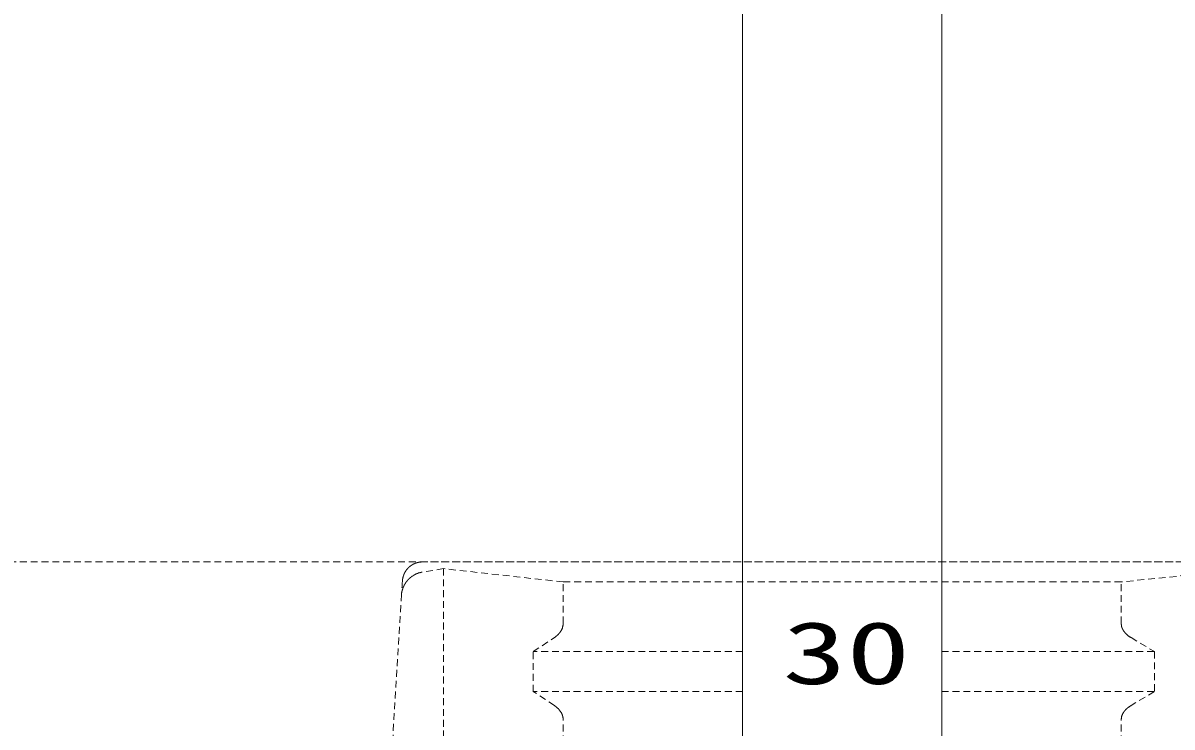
# Model space of a CAD drawing. Units: millimetres, scale not verified. Extents: x -12715 to 12220, y -3398 to 4210.
# Drawn here: x -3417.31 to -3388.49, y 3080.83 to 3098.49 of the extents above; entities that cross this region are included whole.
import ezdxf
from ezdxf.enums import TextEntityAlignment as Align

# ---------------------------------------------------------------- set-up
doc = ezdxf.new("R2010")
doc.units = ezdxf.units.MM
doc.header["$LTSCALE"] = 5.7
doc.linetypes.add('DASHED1', pattern=[1.8, 1.2, -0.6])
for name, color, linetype, lineweight in [('0-1_デッキ', 7, 'Continuous', 9), ('0-4_一般', 4, 'DASHED1', 9), ('0-5_根太', 4, 'Continuous', 9), ('0-A_WQCS', 7, 'Continuous', 9)]:
    doc.layers.add(name, color=color, linetype=linetype, lineweight=lineweight)
doc.styles.add('ＭＳ ゴシック', font='')
doc.styles.get('ＭＳ ゴシック').set_extended_font_data('MS Gothic')

# ---------------------------------------------------------------- blocks, each defined once
blk = doc.blocks.new('グループ-277-1')
at = {"layer": '0-5_根太', "linetype": 'DASHED1'}
blk.add_line((-148038.6, 6598.7), (-126754.2, 6598.7), dxfattribs=at)
blk = doc.blocks.new('グループ-381-1')
at = {"layer": '0-4_一般'}
for p, q in [((1167.3, 442.2), (1167.4, 442.1)), ((1168.1, 442.1), (1168.2, 442.1)), ((1169.5, 441.9), (1169.7, 441.9)), ((1170.7, 441.7), (1170.7, 441.7)), ((1172.6, 441.1), (1172.8, 441.1)), ((1173.7, 440.8), (1173.7, 440.8)), ((1174.5, 440.4), (1174.5, 440.4)), ((1175.3, 440.1), (1175.3, 440.1)), ((1176.1, 439.7), (1176.1, 439.7)), ((1176.8, 439.4), (1176.8, 439.4)), ((1177.6, 438.9), (1177.6, 438.9)), ((1178.3, 438.5), (1178.3, 438.5)), ((1181, 441.3), (1181, 441.3)), ((1181.8, 441.2), (1181.8, 441.2)), ((1182.6, 441.1), (1182.6, 441.1)), ((1187.3, 439.8), (1187.3, 439.8)), ((1188.1, 439.5), (1188.1, 439.5)), ((1188.8, 439.1), (1188.8, 439.1)), ((1179.6, 437.6), (1179.7, 437.6)), ((1180.4, 437), (1180.5, 437)), ((1181.3, 436.3), (1181.3, 436.3)), ((1182.1, 435.6), (1182.1, 435.6)), ((1182.9, 434.8), (1182.9, 434.8)), ((1183.7, 434), (1183.7, 434)), ((1185.1, 432.3), (1185.1, 432.3)), ((1186.2, 430.7), (1186.2, 430.7)), ((1186.8, 429.8), (1186.8, 429.8)), ((1187.3, 428.8), (1187.3, 428.8)), ((1187.8, 427.8), (1187.8, 427.8)), ((1188.3, 426.8), (1188.3, 426.7)), ((1193.6, 435.9), (1193.6, 435.9)), ((1194.2, 435.3), (1194.2, 435.3)), ((1194.7, 434.7), (1194.7, 434.7)), ((1195.3, 434), (1195.3, 434)), ((1198.1, 429.7), (1198.1, 429.7)), ((1198.5, 428.9), (1198.5, 428.9)), ((1198.8, 428.1), (1198.8, 428.1)), ((1199, 427.3), (1199, 427.3)), ((1188.6, 425.8), (1188.6, 425.8)), ((1189.2, 424), (1189.2, 424)), ((1189.5, 423), (1189.5, 422.9)), ((1189.7, 422), (1189.7, 421.9)), ((1193.3, 400), (1189.7, 421.9)), ((1200, 422.3), (1200, 422.3)), ((1200, 421.3), (1200, 421.3)), ((1200, 421.3), (1200, 421.3)), ((1200, -418.8), (1200, 421.3)), ((1193.3, 400), (-1193.3, 400)), ((1180, 280), (1193.3, 400)), ((1070, 100), (1070, 310)), ((1110, 100), (1110, 310)), ((1008.3, 280), (1041.7, 280)), ((1138.3, 280), (1180, 280)), ((1180, -280), (1180, 280)), ((1041.7, 100), (1138.3, 100)), ((1138.3, -100), (1041.7, -100)), ((1070, -100), (1070, -313.3)), ((1110, -100), (1110, -313.3)), ((1008.3, -280), (1041.7, -280)), ((1138.3, -280), (1180, -280)), ((1194.2, -421.6), (1180, -280))]:
    blk.add_line(p, q, dxfattribs=at)
for points in [[(1055.9, 288.8), (1070, 310), (1110, 310), (1124.1, 288.8)], [(1049.7, 282.5), (1050, 282.7), (1050.2, 282.8), (1050.4, 283), (1050.7, 283.2), (1050.9, 283.3), (1051.1, 283.5), (1051.3, 283.7), (1051.5, 283.9), (1051.8, 284.1), (1052, 284.2), (1052.2, 284.4), (1052.4, 284.6), (1052.6, 284.8), (1052.8, 285), (1053, 285.2), (1053.2, 285.4), (1053.4, 285.6), (1053.6, 285.9), (1053.8, 286.1), (1054, 286.3), (1054.1, 286.5), (1054.3, 286.7), (1054.5, 286.9), (1054.7, 287.2), (1054.9, 287.4), (1055, 287.6), (1055.2, 287.8), (1055.4, 288.1), (1055.5, 288.3), (1055.7, 288.5), (1055.9, 288.8)], [(1124.1, 288.8), (1124.3, 288.5), (1124.5, 288.3), (1124.6, 288.1), (1124.8, 287.8), (1125, 287.6), (1125.1, 287.4), (1125.3, 287.2), (1125.4, 287), (1125.6, 286.8), (1125.8, 286.6), (1125.9, 286.4), (1126.1, 286.2), (1126.2, 286.1), (1126.4, 285.9), (1126.5, 285.7), (1126.7, 285.6), (1126.8, 285.4), (1127, 285.3), (1127.1, 285.1), (1127.3, 285), (1127.4, 284.8), (1127.5, 284.7), (1127.7, 284.6), (1127.8, 284.5), (1127.9, 284.3), (1128.1, 284.2), (1128.2, 284.1), (1128.3, 284), (1128.4, 283.9), (1128.6, 283.8), (1128.7, 283.7), (1128.8, 283.6), (1129, 283.4), (1129.1, 283.3), (1129.2, 283.2), (1129.4, 283.1), (1129.5, 283), (1129.6, 282.9), (1129.8, 282.9)], [(1041.7, 280), (1041.9, 280), (1042, 280), (1042.1, 280), (1042.3, 280), (1042.5, 280), (1042.6, 280), (1042.8, 280.1), (1043, 280.1), (1043.1, 280.1), (1043.3, 280.1), (1043.5, 280.1), (1043.7, 280.1), (1043.9, 280.2), (1044.1, 280.2), (1044.3, 280.2), (1044.5, 280.3), (1044.7, 280.3), (1044.9, 280.4), (1045.1, 280.4), (1045.3, 280.5), (1045.5, 280.5), (1045.7, 280.6), (1046, 280.7), (1046.2, 280.8), (1046.4, 280.8), (1046.6, 280.9), (1046.9, 281), (1047.1, 281.1), (1047.4, 281.2), (1047.6, 281.3), (1047.9, 281.4), (1048.1, 281.6), (1048.3, 281.7), (1048.6, 281.8), (1048.8, 282), (1049, 282.1), (1049.3, 282.2), (1049.5, 282.4), (1049.7, 282.5)], [(1129.8, 282.9), (1129.9, 282.8), (1130, 282.7), (1130.2, 282.6), (1130.3, 282.5), (1130.5, 282.4), (1130.6, 282.3), (1130.8, 282.2), (1130.9, 282.1), (1131.1, 282), (1131.3, 281.9), (1131.5, 281.8), (1131.6, 281.7), (1131.8, 281.6), (1132, 281.5), (1132.2, 281.4), (1132.4, 281.3), (1132.6, 281.2), (1132.8, 281.1), (1133, 281.1), (1133.2, 281), (1133.4, 280.9), (1133.6, 280.8), (1133.8, 280.7), (1134.1, 280.7), (1134.3, 280.6), (1134.6, 280.5), (1134.8, 280.5), (1135.1, 280.4), (1135.3, 280.3), (1135.6, 280.3), (1135.8, 280.2), (1136.1, 280.2), (1136.3, 280.2), (1136.6, 280.1), (1136.8, 280.1), (1137.1, 280.1), (1137.3, 280), (1137.5, 280), (1137.8, 280)], [(1137.8, 280), (1138, 280), (1138.3, 280)], [(1042.2, -280), (1042, -280), (1041.7, -280)], [(1050.2, -283.2), (1050.1, -283.1), (1050, -283), (1049.8, -282.9), (1049.7, -282.8), (1049.5, -282.7), (1049.4, -282.5), (1049.2, -282.4), (1049.1, -282.3), (1048.9, -282.2), (1048.7, -282.1), (1048.6, -282), (1048.4, -281.9), (1048.2, -281.8), (1048, -281.7), (1047.8, -281.6), (1047.6, -281.5), (1047.5, -281.4), (1047.3, -281.3), (1047, -281.2), (1046.8, -281.1), (1046.6, -281), (1046.4, -280.9), (1046.2, -280.8), (1045.9, -280.7), (1045.7, -280.7), (1045.5, -280.6), (1045.2, -280.5), (1045, -280.4), (1044.7, -280.4), (1044.5, -280.3), (1044.2, -280.3), (1043.9, -280.2), (1043.7, -280.2), (1043.4, -280.1), (1043.2, -280.1), (1043, -280.1), (1042.7, -280), (1042.5, -280), (1042.2, -280)], [(1055.9, -289.8), (1055.7, -289.5), (1055.5, -289.2), (1055.4, -289), (1055.2, -288.7), (1055, -288.5), (1054.9, -288.2), (1054.7, -288), (1054.6, -287.8), (1054.4, -287.6), (1054.3, -287.3), (1054.1, -287.1), (1053.9, -286.9), (1053.8, -286.7), (1053.6, -286.6), (1053.5, -286.4), (1053.3, -286.2), (1053.2, -286), (1053, -285.9), (1052.9, -285.7), (1052.7, -285.5), (1052.6, -285.4), (1052.5, -285.2), (1052.3, -285.1), (1052.2, -285), (1052.1, -284.8), (1051.9, -284.7), (1051.8, -284.6), (1051.7, -284.4), (1051.6, -284.3), (1051.4, -284.2), (1051.3, -284.1), (1051.2, -284), (1051, -283.8), (1050.9, -283.7), (1050.8, -283.6), (1050.6, -283.5), (1050.5, -283.4), (1050.4, -283.3), (1050.2, -283.2)], [(1131.4, -282.1), (1131.2, -282.1), (1131.1, -282.2), (1131, -282.3), (1130.8, -282.4), (1130.7, -282.5), (1130.6, -282.6), (1130.4, -282.7), (1130.3, -282.8), (1130.1, -282.9), (1129.9, -283.1), (1129.8, -283.2), (1129.6, -283.3), (1129.4, -283.5), (1129.2, -283.6), (1129.1, -283.7), (1128.9, -283.9), (1128.7, -284.1), (1128.5, -284.2), (1128.3, -284.4), (1128.1, -284.6), (1127.9, -284.8), (1127.7, -285), (1127.5, -285.2), (1127.3, -285.4), (1127.1, -285.6), (1126.9, -285.9), (1126.7, -286.1), (1126.5, -286.4), (1126.3, -286.6), (1126.1, -286.9), (1125.9, -287.1), (1125.7, -287.4), (1125.6, -287.6), (1125.4, -287.9), (1125.2, -288.1), (1125, -288.4), (1124.8, -288.7), (1124.6, -288.9), (1124.5, -289.2)], [(1138.3, -280), (1138.1, -280), (1138, -280), (1137.8, -280), (1137.7, -280), (1137.5, -280), (1137.3, -280), (1137.2, -280.1), (1137, -280.1), (1136.8, -280.1), (1136.6, -280.1), (1136.4, -280.2), (1136.2, -280.2), (1136, -280.2), (1135.8, -280.3), (1135.6, -280.3), (1135.4, -280.3), (1135.2, -280.4), (1135, -280.4), (1134.8, -280.5), (1134.6, -280.5), (1134.4, -280.6), (1134.2, -280.7), (1134, -280.7), (1133.8, -280.8), (1133.6, -280.9), (1133.4, -281), (1133.2, -281.1), (1133.1, -281.2), (1132.9, -281.2), (1132.7, -281.3), (1132.5, -281.4), (1132.4, -281.5), (1132.2, -281.6), (1132.1, -281.7), (1131.9, -281.7), (1131.8, -281.8), (1131.6, -281.9), (1131.5, -282), (1131.4, -282.1)], [(1124.1, -289.8), (1110, -313.3), (1070, -313.3), (1055.9, -289.8)], [(1124.5, -289.2), (1124.3, -289.5), (1124.1, -289.8)]]:
    blk.add_lwpolyline(points, dxfattribs=at)
for centre, radius, start, end in [((0, -17540), 18020, 86.2858, 93.7142), ((0, -17540), 18020, 86.2423, 86.2858), ((1166.1, 422.7), 19.5, 84.0109, 86.2247), ((1165.9, 420.6), 21.6, 82.1877, 84.0109), ((1165.9, 420.3), 21.9, 80.3945, 82.1877), ((1166.9, 425.3), 16.8, 76.9289, 80.3945), ((1163, 408.4), 34.2, 75.2429, 76.9289), ((1167.2, 424.4), 17.6, 71.9676, 75.2429), ((1165.8, 419.6), 22.5, 69.6178, 71.9676), ((1165.3, 418.2), 24.1, 67.5662, 69.6178), ((1165.2, 417.9), 24.4, 65.5573, 67.5662), ((1165.1, 417.7), 24.6, 63.5906, 65.5573), ((1165, 417.4), 24.9, 61.6646, 63.5906), ((1164.9, 417.2), 25.2, 59.7775, 61.6646), ((1164.8, 417), 25.4, 57.9269, 59.7775), ((1164.7, 416.9), 25.5, 56.11, 57.9269), ((1179.6, 420.6), 20.7, 84.0842, 86.2409), ((1179.7, 421.2), 20.1, 81.7947, 84.0842), ((1179.6, 420.6), 20.7, 79.5073, 81.7952), ((1179.6, 420.7), 20.6, 77.2197, 79.5071), ((1179.6, 420.7), 20.6, 74.9313, 77.2195), ((1179.6, 420.7), 20.6, 72.6409, 74.9311), ((1179.6, 420.7), 20.6, 70.3472, 72.6406), ((1179.7, 420.7), 20.6, 68.0499, 70.3476), ((1179.7, 420.8), 20.5, 65.747, 68.0502), ((1179.7, 420.8), 20.5, 63.4458, 65.7468), ((1179.7, 420.8), 20.5, 61.1464, 63.4458), ((1179.7, 420.8), 20.5, 58.8465, 61.1469), ((1179.7, 420.8), 20.4, 56.5437, 58.8463), ((1164.5, 416.5), 26, 54.3229, 56.11), ((1166.5, 419.2), 22.6, 51.9308, 54.3229), ((1164.5, 416.6), 25.9, 49.5263, 51.9308), ((1164.4, 416.5), 26, 47.1255, 49.5263), ((1164.4, 416.5), 26, 44.7245, 47.1255), ((1164.5, 416.6), 25.9, 42.3189, 44.7245), ((1164.6, 416.6), 25.8, 39.9047, 42.3189), ((1164.7, 416.7), 25.6, 37.4785, 39.9053), ((1166.8, 418.3), 23.1, 35.0338, 37.4779), ((1162.6, 415.3), 28.1, 33.0306, 35.0338), ((1167.6, 418.6), 22.2, 30.4344, 33.0306), ((1165.7, 417.4), 24.4, 27.8204, 30.4344), ((1166.1, 417.6), 24, 25.1848, 27.8204), ((1166.5, 417.8), 23.6, 22.5229, 25.1848), ((1169.6, 419), 20.2, 19.8291, 22.5229), ((1179.7, 420.9), 20.4, 54.2376, 56.5435), ((1179.8, 420.9), 20.4, 51.9271, 54.2374), ((1179.8, 420.9), 20.3, 49.6111, 51.9268), ((1179.8, 421), 20.3, 47.2893, 49.6115), ((1179.8, 421), 20.2, 44.9599, 47.2893), ((1180.1, 421.3), 19.8, 42.5352, 44.9599), ((1180, 421.1), 20.1, 40.0842, 42.5352), ((1179.9, 421.1), 20.1, 37.6313, 40.0842), ((1180, 421.1), 20.1, 35.1757, 37.6317), ((1180, 421.1), 20, 32.7153, 35.1754), ((1180, 421.2), 20, 30.2495, 32.715), ((1180.1, 421.2), 20, 27.7775, 30.2492), ((1180.1, 421.2), 19.9, 25.299, 27.778), ((1180.2, 421.2), 19.8, 22.8121, 25.299), ((1180.2, 421.2), 19.8, 20.3396, 22.8121), ((1180.2, 421.2), 19.8, 17.873, 20.3396), ((1180.2, 421.2), 19.8, 15.4064, 17.873), ((1163.8, 416.9), 26.5, 17.7872, 19.8291), ((1170.3, 419), 19.6, 15.0302, 17.7872), ((1168.9, 418.5), 21, 12.2282, 15.0302), ((1168.7, 418.4), 21.3, 9.5564, 12.2282), ((1180.2, 421.2), 19.8, 12.9392, 15.4068), ((1180.3, 421.3), 19.7, 10.4694, 12.9389), ((1180.3, 421.3), 19.7, 7.9967, 10.469), ((1180.3, 421.3), 19.7, 5.5203, 7.9964), ((1180.3, 421.3), 19.7, 3.0403, 5.5209), ((1181.9, 421.3), 18.1, 0, 3.0403)]:
    blk.add_arc(centre, radius, start, end, dxfattribs=at)
blk = doc.blocks.new('グループ-382-1')
at = {"layer": '0-4_一般'}
blk.add_blockref('グループ-381-1', (0, 0), dxfattribs=at)
at = {"layer": '0-4_一般', "style": 'ＭＳ ゴシック', "width": 1.5}
blk.add_text('30', height=62.76, rotation=270, dxfattribs=at).set_placement((1058.6, 59.8), align=Align.BOTTOM_LEFT)
blk = doc.blocks.new('30WQCS')
at = {"layer": '0-1_デッキ'}
blk.add_blockref('グループ-382-1', (0, 0), dxfattribs=at)

msp = doc.modelspace()

# ---------------------------------------------------------------- linework, layer by layer
at = {"layer": '0-1_デッキ'}
for p, q in [((-3399.265, 3057.468), (-3399.265, 3539.968)), ((-3394.265, 2974.968), (-3394.265, 3539.968)), ((-3399.265, 3057.468), (-3399.265, 3202.468))]:
    msp.add_line(p, q, dxfattribs=at)

# ---------------------------------------------------------------- block references
at = {"layer": '0-5_根太', "xscale": 0.025, "yscale": 0.025}
msp.add_blockref('グループ-277-1', (267.586, 2920), dxfattribs=at)
at = {"layer": '0-A_WQCS', "xscale": 0.025, "yscale": 0.025, "rotation": 90}
msp.add_blockref('30WQCS', (-3396.765, 3054.968), dxfattribs=at)

doc.saveas('drawing.dxf')
